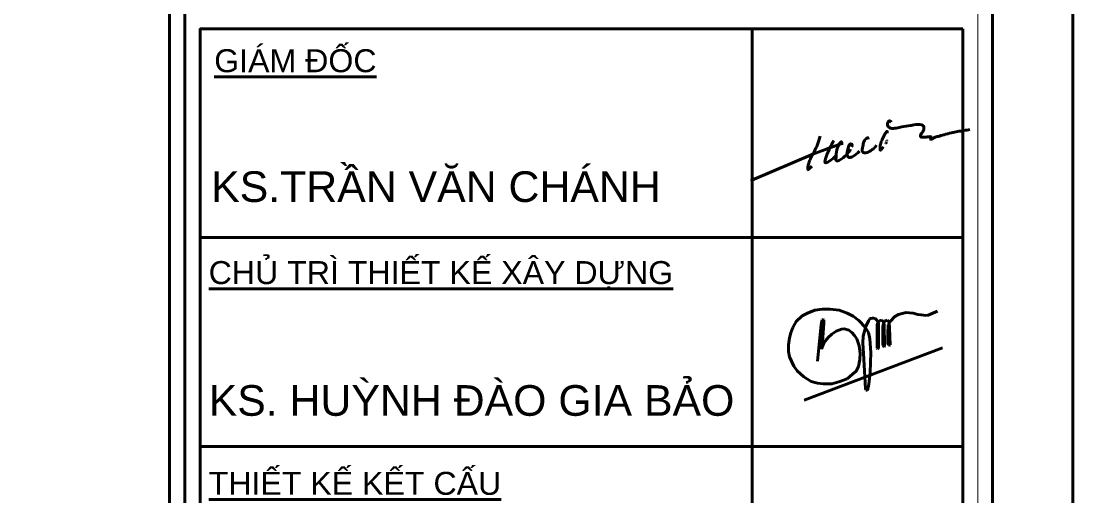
# Model space of a CAD drawing. Header units: inches. Extents: x -30463 to 18, y -115022 to 17.
# Drawn here: x -5271 to -349, y -82452 to -80229 of the extents above; entities that cross this region are included whole.
import ezdxf

# ---------------------------------------------------------------- set-up
doc = ezdxf.new("R2010")
doc.units = ezdxf.units.IN
doc.header["$MEASUREMENT"] = 0
doc.layers.add('cat1', color=252, linetype='Continuous', lineweight=40)
doc.styles.add('VuKtGhiChu', font='arial.ttf', dxfattribs={"height": 2})

# ---------------------------------------------------------------- blocks, each defined once
blk = doc.blocks.new('A$C074D4DC1')
at = {"color": 142, "true_color": 0x00a1d6}
blk.add_line((38459.5, 29901.8), (38459.5, -377.1), dxfattribs=at)
at = {"ltscale": 100}
for p, q in [((38565.5, -377.1), (38565.5, 29901.8)), ((42506, 15352), (42506, 3749.2))]:
    blk.add_line(p, q, dxfattribs=at)
at = {"color": 156, "true_color": 0x024379}
for p, q in [((42852.3, 13358.5), (42890.1, 13378.2)), ((42890.1, 13378.2), (42941.9, 13397.3)), ((42941.9, 13397.3), (42995, 13405.5)), ((42995, 13405.5), (43047, 13405.1)), ((43047, 13405.1), (43110.6, 13397.1)), ((43110.6, 13397.1), (43165.5, 13377.6)), ((43165.5, 13377.6), (43206.7, 13356.5)), ((43495.4, 13354.5), (43521.7, 13367.9)), ((43521.7, 13367.9), (43547, 13374.9)), ((43547, 13374.9), (43575.7, 13380.8)), ((43575.7, 13380.8), (43598, 13378.4)), ((43598, 13378.4), (43622.8, 13376.5)), ((43622.8, 13376.5), (43655.2, 13367.5)), ((43655.2, 13367.5), (43678.4, 13365)), ((43727.3, 13363.7), (43744.4, 13370.8)), ((43744.4, 13370.8), (43793, 13391)), ((42787.6, 13276.9), (42810.8, 13320.1)), ((42810.8, 13320.1), (42852.3, 13358.5)), ((42971.1, 13159.2), (42983.9, 13296.6)), ((42983.9, 13296.6), (42987.5, 13310.4)), ((42987.5, 13310.4), (42992.5, 13329.9)), ((42992.5, 13329.9), (42998.4, 13333.5)), ((43004, 13305.5), (42996.2, 13207)), ((42998.4, 13333.5), (43004, 13330.7)), ((43004, 13330.7), (43004, 13305.5)), ((43206.7, 13356.5), (43245.9, 13325.4)), ((43245.9, 13325.4), (43289.7, 13279.4)), ((43295.3, 13285.2), (43314.3, 13322.9)), ((43314.3, 13322.9), (43322.4, 13336.9)), ((43322.4, 13336.9), (43328.1, 13339.9)), ((43328.1, 13339.9), (43340.5, 13342.7)), ((43340.5, 13342.7), (43349, 13343.2)), ((43349, 13343.2), (43358.6, 13341.1)), ((43358.6, 13341.1), (43374.7, 13327.2)), ((43373.4, 13294), (43375.9, 13307.9)), ((43374.7, 13133.6), (43373.4, 13294)), ((43374.7, 13327.2), (43384, 13308.1)), ((43375.9, 13307.9), (43381.2, 13313.8)), ((43381.2, 13313.8), (43387.8, 13321)), ((43384, 13308.1), (43383.7, 13267)), ((43387.8, 13321), (43395.5, 13326.7)), ((43395.5, 13326.7), (43402.7, 13328.1)), ((43402.7, 13328.1), (43411.2, 13323.6)), ((43411.2, 13323.6), (43418.6, 13315.9)), ((43413.1, 13277.1), (43415.8, 13302.3)), ((43415.8, 13302.3), (43426.9, 13322.5)), ((43418.6, 13315.9), (43422.9, 13295)), ((43422.9, 13295), (43425.2, 13152.9)), ((43426.9, 13322.5), (43442.3, 13327.9)), ((43442.3, 13327.9), (43450.6, 13322.6)), ((43448.5, 13235.7), (43450.6, 13296.7)), ((43450.6, 13322.6), (43456.5, 13312.7)), ((43450.6, 13296.7), (43466.3, 13321.3)), ((43456.5, 13312.7), (43459.3, 13274)), ((43466.3, 13321.3), (43495.4, 13354.5)), ((43678.4, 13365), (43712.9, 13361.2)), ((43712.9, 13361.2), (43727.3, 13363.7)), ((42764, 13206.5), (42773.7, 13240.7)), ((42773.7, 13240.7), (42787.6, 13276.9)), ((43032.7, 13208.7), (43059.3, 13232)), ((43059.3, 13232), (43089.2, 13252.7)), ((43089.2, 13252.7), (43124.8, 13265.2)), ((43124.8, 13265.2), (43147, 13267.3)), ((43147, 13267.3), (43176.9, 13259.9)), ((43176.9, 13259.9), (43198.5, 13243.4)), ((43198.5, 13243.4), (43216.6, 13221.3)), ((43216.6, 13221.3), (43232.5, 13199.8)), ((43276.1, 13217.6), (43295.2, 13285.1)), ((43289.7, 13279.4), (43312.4, 13242.2)), ((43312.4, 13242.2), (43323.7, 13199.3)), ((43382.6, 13222.5), (43382, 13131.3)), ((43383.7, 13267), (43382.6, 13222.5)), ((43413.5, 13205.9), (43413.1, 13277.1)), ((43447.5, 13167.7), (43448.5, 13235.7)), ((43459.3, 13274), (43463, 13157.3)), ((42757.9, 13111.2), (42758.7, 13157.8)), ((42758.7, 13157.8), (42764, 13206.5)), ((42960.3, 13043.4), (42971.1, 13159.2)), ((42996.2, 13207), (42987.6, 13127.7)), ((42987.6, 13127.7), (43000.4, 13161.9)), ((43000.4, 13161.9), (43011.5, 13182.4)), ((43011.5, 13182.4), (43032.7, 13208.7)), ((43232.5, 13199.8), (43248, 13151.1)), ((43248, 13151.1), (43255.1, 13099.7)), ((43274.9, 13169.3), (43276.1, 13217.6)), ((43278.5, 13096.2), (43274.9, 13169.3)), ((43323.7, 13199.3), (43330.7, 13103.3)), ((43413.9, 13155.6), (43413.5, 13205.9)), ((43416.9, 13148.1), (43413.9, 13155.6)), ((43421.7, 13144.2), (43416.9, 13148.1)), ((43425.2, 13152.9), (43424.5, 13145.6)), ((43452.9, 13154.6), (43447.5, 13167.7)), ((43459.9, 13153.9), (43452.9, 13154.6)), ((43463, 13157.3), (43459.9, 13153.9)), ((42764.1, 13073.8), (42757.9, 13111.2)), ((42865.8, 12773), (43826.7, 13136.3)), ((43255.1, 13099.7), (43254, 13055.5)), ((43292.8, 12852.8), (43278.5, 13096.2)), ((43330.7, 13103.3), (43325.9, 12965)), ((43378.1, 13128.7), (43374.7, 13133.6)), ((43382, 13131.3), (43378.1, 13128.7)), ((43424.5, 13145.6), (43421.7, 13144.2)), ((42794.1, 13008.8), (42764.1, 13073.8)), ((42817.5, 12975.6), (42794.1, 13008.8)), ((43244.8, 13007.3), (43228.9, 12974.3)), ((43254, 13055.5), (43244.8, 13007.3)), ((42865, 12935), (42817.5, 12975.6)), ((42915.9, 12902.5), (42865, 12935)), ((43203, 12952.7), (43165.3, 12921.2)), ((43228.9, 12974.3), (43203, 12952.7)), ((43325.9, 12965), (43316.1, 12883.9)), ((42959.9, 12890.6), (42915.9, 12902.5)), ((42999.7, 12886.3), (42959.9, 12890.6)), ((43057.7, 12886.8), (42999.7, 12886.3)), ((43108.5, 12899.5), (43057.7, 12886.8)), ((43165.3, 12921.2), (43108.5, 12899.5)), ((43316.1, 12883.9), (43307, 12840.5)), ((43297.1, 12841.5), (43292.8, 12852.8)), ((43307, 12840.5), (43297.1, 12841.5))]:
    blk.add_line(p, q, dxfattribs=at)
for points in [[(44733.2, -1037.4), (44733.2, 30566.2), (41.6, 30566.2), (41.6, -1037.4)], [(43968.7, 15352), (38673.5, 15352), (38673.5, 13901.7), (43968.8, 13901.7)], [(43968.8, 13901.7), (38673.5, 13901.7), (38673.5, 12451.3), (43968.8, 12451.3)], [(43968.8, 12451.3), (38673.5, 12451.3), (38673.5, 11001), (43968.8, 11001)]]:
    blk.add_lwpolyline(points, close=True)
blk.add_lwpolyline([(2691.3, 30007.8), (1637.7, 30007.8), (1637.7, -478.7), (44174.8, -478.7), (44174.8, 30007.8), (4074.7, 30007.8)])
at = {"color": 142, "true_color": 0x00a1d6, "const_width": 6.02}
blk.add_lwpolyline([(2691.3, 29906.2), (1739.3, 29906.2), (1739.3, -377.1), (44073.2, -377.1), (44073.2, 29906.2), (4074.7, 29906.2)], dxfattribs=at)
at = {"color": 156, "true_color": 0x024379}
blk.add_lwpolyline([(42507, 14321.2), (42502.3, 14301.8), (42926, 14482.7), (43044.8, 14525.4)], dxfattribs=at)
for points in [[(43471.6, 14704.2), (43457.1, 14711.5), (43446.4, 14698.1), (43448.4, 14677.2), (43466.3, 14662.7), (43506.4, 14663.1), (43544.4, 14670.3), (43604.4, 14680.6), (43627.1, 14684.5), (43683.1, 14684.7), (43694.7, 14677.4), (43697, 14653.7), (43685.1, 14630.6), (43675.4, 14614.4), (43674.8, 14602), (43689, 14598.7), (43716.3, 14599.9), (43739.5, 14602.8), (43747.8, 14598.8), (43744.5, 14586), (43767.7, 14595.3), (43796.2, 14605.3), (43837.8, 14616.4), (43889.9, 14629.9), (43932.2, 14638.4), (43977, 14645.7), (44016.7, 14651.9)], [(43471.6, 14704.2), (43464.7, 14710.6), (43457.5, 14712.3), (43451.2, 14707.3), (43446.9, 14699.3)], [(43443.2, 14628.3), (43442.6, 14639.6), (43430.3, 14624), (43408.7, 14582.6), (43396.7, 14548.9), (43393.4, 14522.4), (43394.3, 14510), (43418.7, 14533.6)], [(43443.2, 14628.3), (43443.9, 14637.7), (43442.8, 14640.2), (43436.1, 14633.4)], [(42977.5, 14606.8), (42959, 14548.5), (42910.6, 14450.4), (42898.3, 14418.5), (42893.9, 14374.8), (42919.7, 14397.5)], [(43071.7, 14575.6), (43045.9, 14527.7), (43021.6, 14470.5), (43012.8, 14441), (43012.5, 14423.1), (43038.7, 14431), (43088.9, 14473.2)], [(43044.8, 14525.4), (43096.1, 14543.7), (43122.9, 14553.8), (43136.4, 14555.9)], [(43122.9, 14553.8), (43125.2, 14567.5), (43113.3, 14555.7), (43102, 14537), (43090, 14483.6), (43087.6, 14450.8), (43088.9, 14437), (43136.9, 14456.9), (43177.7, 14498.7), (43188.3, 14515.7)], [(43122.9, 14553.7), (43124.2, 14566.5), (43118.7, 14562.4), (43114.5, 14557.3), (43109.5, 14549.5)], [(43195.3, 14533.6), (43198.9, 14548.6), (43188.6, 14552.2), (43175.7, 14532.2), (43170.9, 14515.4), (43165.5, 14473.7), (43175.1, 14459.1), (43200.9, 14464.1), (43251.1, 14501.7)], [(43195.3, 14533.6), (43199.4, 14547.8), (43193.9, 14551.7), (43186.1, 14551.5), (43178.8, 14542.2)], [(43309.7, 14586.3), (43309.2, 14595.9), (43296.2, 14589.1), (43281.3, 14566.2), (43273.3, 14536.5), (43274.4, 14496), (43295.1, 14491.4), (43324.6, 14503.1), (43347.3, 14519.3), (43370, 14543.2)], [(43433.5, 14554.8), (43436.1, 14559.1), (43438, 14564.8)], [(43441.1, 14574.5), (43442, 14576.6)], [(43733.5, 14603), (43746.6, 14601.3), (43749.3, 14596.4), (43746.1, 14585.7), (43753.6, 14587.5), (43762.4, 14592.4), (43776.6, 14599.5)], [(42916.3, 14478.5), (42924.5, 14482), (42927.2, 14482.7), (42926.8, 14482), (42925.8, 14480.2)], [(43022.2, 14517.3), (43029.5, 14519.9), (43039.1, 14523.3), (43042.1, 14524.4), (43044.7, 14525.1), (43044.1, 14523.9), (43043.3, 14522.2), (43040.8, 14516.9)]]:
    blk.add_spline(points, degree=3, dxfattribs=at)
at = {"color": 7, "style": 'VuKtGhiChu'}
for s, height, p in [('%%UGIÁM ĐỐC', 159.613, (38770.2, 15051)), ('KS.TRẦN VĂN CHÁNH', 212.817, (38748.9, 14149.7)), ('%%UCHỦ TRÌ THIẾT KẾ XÂY DỰNG', 159.613, (38731.7, 13579.1)), ('KS. HUỲNH ĐÀO GIA BẢO', 212.817, (38731.7, 12664.2)), ('%%UTHIẾT KẾ KẾT CẤU', 159.613, (38731.7, 12115.1))]:
    blk.add_text(s, height=height, dxfattribs=at).set_placement(p)

msp = doc.modelspace()

# ---------------------------------------------------------------- block references
at = {"layer": 'cat1', "xscale": 0.6738010520752868, "yscale": 0.6738010520752868, "zscale": 0.6738010520752868}
msp.add_blockref('A$C074D4DC1', (-30490.6, -90609.6), dxfattribs=at)

doc.saveas('drawing.dxf')
